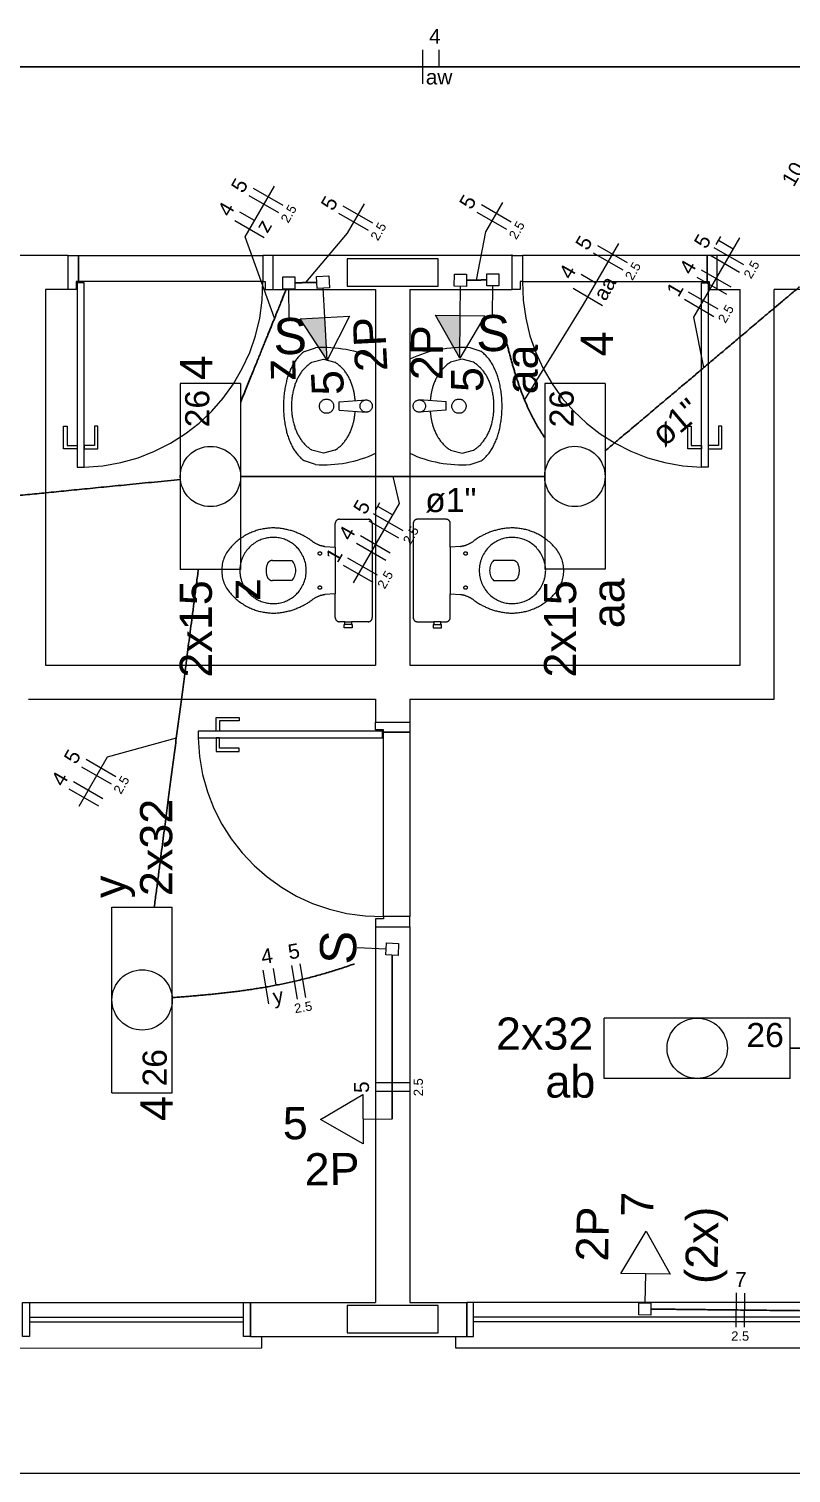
# Model space of a CAD drawing. Extents: x 210 to 779, y 61 to 241.
# Drawn here: x 473.08 to 476.42, y 132.53 to 138.87 of the extents above; entities that cross this region are included whole.
import ezdxf

# ---------------------------------------------------------------- set-up
doc = ezdxf.new("R2010")
doc.units = 0
doc.header["$LTSCALE"] = 2
doc.linetypes.add('DASHED', pattern=[19.05, 12.7, -6.35])
doc.linetypes.add('TRACEJADO_G', pattern=[0.375, 0.25, -0.125])
doc.layers.get('0').update_dxf_attribs({"linetype": 'CONTINUOUS'})
doc.layers.add('A-PISOS-CTEL', color=2, linetype='TRACEJADO_G')
for name, color, linetype, lineweight in [('EL-Condutos', 4, 'CONTINUOUS', 30), ('EL-Fios', 9, 'CONTINUOUS', 20), ('EL-Textos condutos', 7, 'CONTINUOUS', 20), ('EL-Textos fios', 7, 'CONTINUOUS', 20), ('EL-Textos pontos', 5, 'CONTINUOUS', 20), ('P-SIMBOL', 5, 'CONTINUOUS', 20)]:
    doc.layers.add(name, color=color, linetype=linetype, lineweight=lineweight)
doc.styles.add('Arial', font='arial.ttf')

# ---------------------------------------------------------------- blocks, each defined once
blk = doc.blocks.new('ADM')
at = {"layer": 'A-PISOS-CTEL', "color": 251, "linetype": 'DASHED', "ltscale": 150}
for p, q in [((4.65, -2.45), (3.9, -2.45)), ((4.75, -2.45), (4.65, -2.45)), ((4.75, -2.6), (4.75, -2.45)), ((4.75, -2.6), (4.75, -2.45)), ((4.795, -2.45), (4.795, -2.565)), ((6.7, -2.45), (5.65, -2.45)), ((5.65, -2.6), (5.65, -2.45)), ((5.65, -2.6), (5.65, -2.45)), ((6.7, -2.6), (6.7, -2.45)), ((6.7, -2.6), (6.7, -2.45)), ((7.555, -2.45), (7.555, -2.565)), ((7.6, -2.6), (7.6, -2.45)), ((7.6, -2.6), (7.6, -2.45)), ((8.37, -2.45), (7.6, -2.45)), ((4.65, -2.6), (4.65, -4.25)), ((4.75, -2.6), (4.65, -2.6)), ((5.65, -2.6), (6.1, -2.6)), ((6.1, -2.6), (6.1, -4.25)), ((6.1, -2.6), (6.1, -2.8151)), ((6.25, -2.6), (6.25, -4.25)), ((6.25, -2.6), (6.25, -2.8151)), ((6.25, -2.6), (6.7, -2.6)), ((7.6, -2.6), (7.7, -2.6)), ((7.7, -4.25), (7.7, -2.6)), ((7.85, -4.4), (7.85, -2.6)), ((8.37, -2.6), (7.85, -2.6)), ((7.85, -2.8151), (7.85, -2.6)), ((5.8202, -2.9196), (5.8708, -2.9054)), ((5.8708, -2.9054), (5.9214, -2.9196)), ((6.4792, -2.9054), (6.4286, -2.9196)), ((6.5298, -2.9196), (6.4792, -2.9054)), ((5.9401, -3.0938), (6.0583, -3.0848)), ((5.9401, -3.1298), (5.9401, -3.0938)), ((6.4099, -3.0938), (6.2917, -3.0848)), ((6.4099, -3.1298), (6.4099, -3.0938)), ((5.9401, -3.1298), (6.0583, -3.1388)), ((6.4099, -3.1298), (6.2917, -3.1388)), ((5.8708, -3.3194), (5.8202, -3.3051)), ((6.4792, -3.3194), (6.5298, -3.3051)), ((4.65, -4.25), (6.1, -4.25)), ((6.25, -4.25), (7.7, -4.25)), ((4.575, -4.4), (6.1, -4.4)), ((6.1, -4.4), (6.1, -4.5)), ((6.25, -4.4), (7.85, -4.4)), ((6.25, -4.4), (6.25, -4.5)), ((6.1, -4.5), (6.25, -4.5)), ((6.25, -4.545), (6.135, -4.545)), ((6.1, -5.4), (6.25, -5.4)), ((6.1, -5.4), (6.1, -7.05)), ((6.25, -5.4), (6.25, -7.05)), ((4.58, -7.05, -0.8482), (5.52, -7.05, -0.8482)), ((5.55, -7.05, -0.8482), (6.1, -7.05)), ((5.55, -7.2, -0.8482), (5.55, -7.05, -0.8482)), ((5.55, -7.05, -0.8482), (5.55, -7.2, -0.8482)), ((6.25, -7.05), (6.5, -7.05)), ((6.5, -7.05), (6.5, -7.2)), ((6.5, -7.2), (6.5, -7.05)), ((6.5, -7.05), (6.5, -7.2)), ((8.47, -7.05), (6.53, -7.05)), ((4.58, -7.1149, -0.8482), (5.52, -7.1149, -0.8482)), ((4.58, -7.1349, -0.8482), (5.52, -7.1349, -0.8482)), ((8.47, -7.115), (6.53, -7.1149)), ((8.47, -7.135), (6.53, -7.1349)), ((5.55, -7.2, -0.8482), (6.5025, -7.2)), ((0.3, -7.8), (17.25, -7.8))]:
    blk.add_line(p, q, dxfattribs=at)
for points in [[(4.785, -2.565), (4.785, -2.6), (4.75, -2.6), (4.75, -2.45), (4.795, -2.45), (4.795, -2.565)], [(4.795, -2.565), (4.795, -2.45), (5.605, -2.45), (5.605, -2.565)], [(5.615, -2.565), (5.615, -2.6), (5.65, -2.6), (5.65, -2.45), (5.605, -2.45), (5.605, -2.565)], [(5.975, -2.585), (6.375, -2.585), (6.375, -2.465), (5.975, -2.465)], [(6.735, -2.565), (6.735, -2.6), (6.7, -2.6), (6.7, -2.45), (6.745, -2.45), (6.745, -2.565)], [(7.555, -2.565), (7.555, -2.45), (6.745, -2.45), (6.745, -2.565)], [(7.565, -2.565), (7.565, -2.6), (7.6, -2.6), (7.6, -2.45), (7.555, -2.45), (7.555, -2.565)], [(4.79, -2.57), (4.79, -3.38), (4.82, -3.38), (4.82, -2.57)], [(7.56, -2.57), (7.56, -3.38), (7.53, -3.38), (7.53, -2.57)], [(4.745, -3.285), (4.79, -3.285), (4.79, -3.3), (4.73, -3.3), (4.73, -3.2), (4.745, -3.2)], [(4.865, -3.285), (4.82, -3.285), (4.82, -3.3), (4.88, -3.3), (4.88, -3.2), (4.865, -3.2)], [(7.485, -3.285), (7.53, -3.285), (7.53, -3.3), (7.47, -3.3), (7.47, -3.2), (7.485, -3.2)], [(7.605, -3.285), (7.56, -3.285), (7.56, -3.3), (7.62, -3.3), (7.62, -3.2), (7.605, -3.2)], [(5.415, -4.495), (5.415, -4.54), (5.4, -4.54), (5.4, -4.48), (5.5, -4.48), (5.5, -4.495)], [(6.135, -4.535), (6.1, -4.535), (6.1, -4.5), (6.25, -4.5), (6.25, -4.545), (6.135, -4.545)], [(6.13, -4.54), (5.32, -4.54), (5.32, -4.57), (6.13, -4.57)], [(6.135, -4.545), (6.25, -4.545), (6.25, -5.355), (6.135, -5.355)], [(5.415, -4.615), (5.415, -4.57), (5.4, -4.57), (5.4, -4.63), (5.5, -4.63), (5.5, -4.615)], [(6.135, -5.365), (6.1, -5.365), (6.1, -5.4), (6.25, -5.4), (6.25, -5.355), (6.135, -5.355)], [(5.975, -7.184), (6.375, -7.184), (6.375, -7.064), (5.975, -7.064)], [(6.53, -7.05), (6.5, -7.05), (6.5, -7.2), (6.53, -7.2)]]:
    blk.add_lwpolyline(points, close=True, dxfattribs=at)
for points in [[(5.8354, -3.3689), (5.7869, -3.3526, -0.105935), (5.7361, -3.2937, -0.069568), (5.7066, -3.2156, -0.055787), (5.695, -3.1124, -0.055787), (5.7066, -3.0091, -0.069568), (5.7361, -2.931, -0.105935), (5.7869, -2.8721), (5.8354, -2.8559)], [(6.5146, -3.3689), (6.5631, -3.3526, 0.105935), (6.6139, -3.2937, 0.069568), (6.6434, -3.2156, 0.055787), (6.655, -3.1124, 0.055787), (6.6434, -3.0091, 0.069568), (6.6139, -2.931, 0.105935), (6.5631, -2.8721), (6.5146, -2.8559)], [(6.0103, -3.1351, -0.04979), (5.9999, -3.1946, -0.08069), (5.9701, -3.2587, -0.107047), (5.9214, -3.3051), (5.8708, -3.3194)], [(6.3397, -3.1351, 0.04979), (6.3501, -3.1946, 0.08069), (6.3799, -3.2587, 0.107047), (6.4286, -3.3051), (6.4792, -3.3194)]]:
    blk.add_lwpolyline(points, format="xyb", dxfattribs=at)
for points in [[(5.424, -3.8343, -0.182004), (5.462, -3.7343, -0.098298), (5.537, -3.6753, -0.085166), (5.617, -3.6498, -0.08648), (5.697, -3.6518, -0.067868), (5.767, -3.6738, -0.06199), (5.824, -3.7078, 0.060779), (5.857, -3.7238, 0.023796), (5.877, -3.7283), (5.9225, -3.7315), (5.9225, -3.6273, -0.424217), (5.9415, -3.6093), (5.964, -3.6093), (5.994, -3.6093), (6.067, -3.6093, -0.418036), (6.085, -3.6273), (6.085, -3.8343), (6.085, -4.0413, -0.418036), (6.067, -4.0593), (5.994, -4.0593), (5.994, -4.0708), (5.997, -4.0708), (5.997, -4.0868), (5.979, -4.0868), (5.961, -4.0868), (5.961, -4.0708), (5.964, -4.0708), (5.964, -4.0593), (5.9415, -4.0593, -0.424217), (5.9225, -4.0413), (5.9225, -3.9371), (5.877, -3.9403, 0.023796), (5.857, -3.9448, 0.060779), (5.824, -3.9608, -0.06199), (5.767, -3.9948, -0.067868), (5.697, -4.0168, -0.08648), (5.617, -4.0188, -0.085166), (5.537, -3.9933, -0.098298), (5.462, -3.9343, -0.182004)], [(6.926, -3.8343, 0.182004), (6.888, -3.7343, 0.098298), (6.813, -3.6753, 0.085166), (6.733, -3.6498, 0.08648), (6.653, -3.6518, 0.067868), (6.583, -3.6738, 0.06199), (6.526, -3.7078, -0.060779), (6.493, -3.7238, -0.023796), (6.473, -3.7283), (6.4275, -3.7315), (6.4275, -3.6273, 0.424217), (6.4085, -3.6093), (6.386, -3.6093), (6.356, -3.6093), (6.283, -3.6093, 0.418036), (6.265, -3.6273), (6.265, -3.8343), (6.265, -4.0413, 0.418036), (6.283, -4.0593), (6.356, -4.0593), (6.356, -4.0708), (6.353, -4.0708), (6.353, -4.0868), (6.371, -4.0868), (6.389, -4.0868), (6.389, -4.0708), (6.386, -4.0708), (6.386, -4.0593), (6.4085, -4.0593, 0.424217), (6.4275, -4.0413), (6.4275, -3.9371), (6.473, -3.9403, -0.023796), (6.493, -3.9448, -0.060779), (6.526, -3.9608, 0.06199), (6.583, -3.9948, 0.067868), (6.653, -4.0168, 0.08648), (6.733, -4.0188, 0.085166), (6.813, -3.9933, 0.098298), (6.888, -3.9343, 0.182004)], [(5.625, -3.8043, -0.276984), (5.647, -3.7898), (5.732, -3.7898, -0.393258), (5.732, -3.8788), (5.647, -3.8788, -0.276984), (5.625, -3.8643, -0.2)], [(6.725, -3.8043, 0.276984), (6.703, -3.7898), (6.618, -3.7898, 0.393258), (6.618, -3.8788), (6.703, -3.8788, 0.276984), (6.725, -3.8643, 0.2)]]:
    blk.add_lwpolyline(points, format="xyb", close=True, dxfattribs=at)
for points in [[(5.9225, -3.7315), (5.9225, -3.8343), (5.9225, -3.9371)], [(6.4275, -3.7315), (6.4275, -3.8343), (6.4275, -3.9371)], [(5.964, -4.0593), (5.994, -4.0593)], [(6.386, -4.0593), (6.356, -4.0593)], [(5.994, -4.0708), (5.964, -4.0708)], [(6.356, -4.0708), (6.386, -4.0708)], [(6.45, -7.2), (6.45, -7.25), (8.55, -7.25), (8.55, -7.2)]]:
    blk.add_lwpolyline(points, dxfattribs=at)
at = {"layer": 'A-PISOS-CTEL', "color": 251, "linetype": 'DASHED', "ltscale": 150, "elevation": -0.8482}
for points in [[(4.55, -7.05), (4.58, -7.05), (4.58, -7.2), (4.55, -7.2)], [(5.52, -7.05), (5.55, -7.05), (5.55, -7.2), (5.52, -7.2)]]:
    blk.add_lwpolyline(points, close=True, dxfattribs=at)
blk.add_lwpolyline([(4.5, -7.2007), (4.5, -7.2507), (5.6, -7.25), (5.6, -7.2)], dxfattribs=at)
at = {"layer": 'A-PISOS-CTEL', "color": 251, "linetype": 'DASHED', "ltscale": 150}
for centre, radius in [((5.8843, -3.1124), 0.0313), ((6.0583, -3.1118), 0.027), ((6.2917, -3.1118), 0.027), ((6.4657, -3.1124), 0.0313), ((5.855, -3.7593), 0.0075), ((6.495, -3.7593), 0.0075), ((5.855, -3.9093), 0.0075), ((6.495, -3.9093), 0.0075)]:
    blk.add_circle(centre, radius, dxfattribs=at)
for centre, radius, start, end in [((4.8014, -2.5765, 0.02), 0.8037, 271.32675, 0.82159), ((7.5486, -2.5765, 0.02), 0.8037, 179.17841, 268.67325), ((5.8712, -3.3965), 0.5418, 65.02007, 93.78975), ((6.4788, -3.3965), 0.5418, 86.21025, 114.97993), ((5.954, -3.0897), 0.2204, 145.85748, 164.31036), ((5.903, -3.0551), 0.1588, 121.41717, 145.85748), ((5.8386, -3.0551), 0.1588, 34.14252, 58.58283), ((5.7876, -3.0897), 0.2204, 15.68964, 34.14252), ((6.5624, -3.0897), 0.2204, 145.85748, 164.31036), ((6.5114, -3.0551), 0.1588, 121.41717, 145.85748), ((6.447, -3.0551), 0.1588, 34.14252, 58.58283), ((6.396, -3.0897), 0.2204, 15.68964, 34.14252), ((6.0346, -3.1124), 0.3042, 164.31036, 180), ((5.707, -3.1124), 0.3042, 4.5147, 15.68964), ((6.643, -3.1124), 0.3042, 164.31036, 175.4853), ((6.3154, -3.1124), 0.3042, 0, 15.68964), ((6.0346, -3.1124), 0.3042, 180, 195.68964), ((6.3154, -3.1124), 0.3042, 344.31036, 0), ((5.954, -3.135), 0.2204, 195.68964, 214.14252), ((6.396, -3.135), 0.2204, 325.85748, 344.31036), ((5.903, -3.1696), 0.1588, 214.14252, 238.58283), ((6.447, -3.1696), 0.1588, 301.41717, 325.85748), ((5.8712, -2.8282), 0.5418, 266.21025, 294.97993), ((6.4788, -2.8282), 0.5418, 245.02007, 273.78975), ((5.6527, -3.8375), 0.1499, 115.98563, 154.82707), ((5.6508, -3.8442), 0.1551, 80.27882, 114.28452), ((5.6521, -3.8311), 0.1421, 42.98568, 79.89508), ((5.6467, -3.8352), 0.1488, 0.3748, 42.73324), ((6.7033, -3.8352), 0.1488, 137.26676, 179.6252), ((6.6979, -3.8311), 0.1421, 100.10492, 137.01432), ((6.6992, -3.8442), 0.1551, 65.71548, 99.72118), ((6.6973, -3.8375), 0.1499, 25.17293, 64.01437), ((5.6539, -3.8361), 0.1504, 155.53241, 179.30972), ((6.6961, -3.8361), 0.1504, 0.69028, 24.46759), ((5.6539, -3.8325), 0.1504, 180.69028, 204.46759), ((5.6467, -3.8333), 0.1488, 317.26676, 359.6252), ((6.7033, -3.8333), 0.1488, 180.3748, 222.73324), ((6.6961, -3.8325), 0.1504, 335.53241, 359.30972), ((5.6527, -3.831), 0.1499, 205.17293, 244.01437), ((6.6973, -3.831), 0.1499, 295.98563, 334.82707), ((5.6508, -3.8244), 0.1551, 245.71548, 279.72118), ((5.6521, -3.8374), 0.1421, 280.10492, 317.01432), ((6.6979, -3.8374), 0.1421, 222.98568, 259.89508), ((6.6992, -3.8244), 0.1551, 260.27882, 294.28452), ((6.1235, -4.5514, 0.02), 0.8037, 181.32675, 270.82159)]:
    blk.add_arc(centre, radius, start, end, dxfattribs=at)

msp = doc.modelspace()

# ---------------------------------------------------------------- hatches: boundary and pattern name
at = {"layer": 'P-SIMBOL', "linetype": 'Continuous'}
for points in [[(474.3745, 137.6046), (474.3843, 137.4173), (474.2664, 137.5989)], [(474.9683, 137.6131), (474.9666, 137.4256), (474.8601, 137.614)]]:
    msp.add_hatch(color=256, dxfattribs=at).paths.add_polyline_path(points)

# ---------------------------------------------------------------- linework, layer by layer
at = {"color": 8}
msp.add_line((475.1974, 137.7306), (475.1974, 137.8807), dxfattribs=at)
at = {"layer": 'EL-Condutos', "linetype": 'Continuous'}
for points in [[(472.6054, 138.7056), (472.8056, 138.7056), (472.9943, 138.7056), (473.1726, 138.7056), (473.3412, 138.7056), (473.5009, 138.7056), (473.6525, 138.7056), (473.7968, 138.7056), (473.9347, 138.7056), (474.0669, 138.7056), (474.1943, 138.7056), (474.3176, 138.7055), (474.4377, 138.7055), (474.5553, 138.7055), (474.6714, 138.7055), (474.7866, 138.7055), (474.9018, 138.7055), (475.0179, 138.7055), (475.1355, 138.7055), (475.2556, 138.7055), (475.3789, 138.7055), (475.5063, 138.7055), (475.6385, 138.7055), (475.7763, 138.7055), (475.9207, 138.7055), (476.0723, 138.7055), (476.232, 138.7056), (476.4006, 138.7056), (476.5788, 138.7056), (476.7676, 138.7056), (476.9677, 138.7056)], [(475.0857, 137.7692), (475.0819, 137.7692), (475.0783, 137.7691), (475.0749, 137.7691), (475.0716, 137.769), (475.0684, 137.769), (475.0653, 137.7689), (475.0623, 137.7689), (475.0595, 137.7688), (475.0567, 137.7688), (475.0539, 137.7688), (475.0513, 137.7687), (475.0487, 137.7687), (475.0461, 137.7687), (475.0435, 137.7686), (475.041, 137.7686), (475.0384, 137.7685), (475.0358, 137.7685), (475.0333, 137.7685), (475.0306, 137.7684), (475.028, 137.7684), (475.0252, 137.7684), (475.0225, 137.7683), (475.0196, 137.7683), (475.0166, 137.7682), (475.0135, 137.7682), (475.0104, 137.7681), (475.007, 137.7681), (475.0036, 137.768), (475, 137.768), (474.9962, 137.7679)], [(474.0052, 137.2337), (474.0182, 137.2658), (474.0307, 137.2967), (474.0426, 137.3261), (474.054, 137.3543), (474.0649, 137.3813), (474.0753, 137.407), (474.0852, 137.4315), (474.0946, 137.4548), (474.1036, 137.477), (474.1121, 137.4981), (474.1202, 137.518), (474.1279, 137.537), (474.1351, 137.5548), (474.1419, 137.5717), (474.1484, 137.5876), (474.1544, 137.6026), (474.1601, 137.6167), (474.1655, 137.6298), (474.1704, 137.6422), (474.1751, 137.6536), (474.1794, 137.6643), (474.1834, 137.6742), (474.1871, 137.6834), (474.1906, 137.6919), (474.1937, 137.6996), (474.1966, 137.7068), (474.1992, 137.7132), (474.2016, 137.7191), (474.2037, 137.7245), (474.2057, 137.7293)], [(474.243, 137.7565), (474.2471, 137.7566), (474.2511, 137.7566), (474.2548, 137.7567), (474.2584, 137.7568), (474.2619, 137.7569), (474.2652, 137.7569), (474.2684, 137.757), (474.2715, 137.757), (474.2745, 137.7571), (474.2775, 137.7572), (474.2804, 137.7572), (474.2832, 137.7573), (474.286, 137.7573), (474.2887, 137.7574), (474.2915, 137.7574), (474.2942, 137.7575), (474.297, 137.7575), (474.2997, 137.7576), (474.3026, 137.7577), (474.3054, 137.7577), (474.3084, 137.7578), (474.3114, 137.7578), (474.3145, 137.7579), (474.3177, 137.758), (474.321, 137.758), (474.3245, 137.7581), (474.3281, 137.7582), (474.3318, 137.7582), (474.3358, 137.7583), (474.3399, 137.7584)], [(476.4593, 137.7395), (476.4207, 137.7069), (476.3841, 137.676), (476.3495, 137.6467), (476.3165, 137.6189), (476.2852, 137.5924), (476.2554, 137.5672), (476.2268, 137.5431), (476.1995, 137.52), (476.1732, 137.4977), (476.1477, 137.4762), (476.123, 137.4554), (476.099, 137.435), (476.0753, 137.4151), (476.052, 137.3954), (476.0289, 137.3758), (476.0057, 137.3563), (475.9825, 137.3366), (475.959, 137.3168), (475.9351, 137.2966), (475.9106, 137.2759), (475.8855, 137.2547), (475.8595, 137.2327), (475.8325, 137.2099), (475.8044, 137.1862), (475.7751, 137.1614), (475.7443, 137.1354), (475.712, 137.1081), (475.6779, 137.0793), (475.6421, 137.049), (475.6042, 137.017)], [(475.3397, 137.0765), (475.3329, 137.0867), (475.3263, 137.097), (475.3198, 137.1073), (475.3134, 137.1177), (475.3071, 137.1283), (475.301, 137.139), (475.295, 137.1499), (475.2891, 137.1609), (475.2833, 137.1722), (475.2775, 137.1836), (475.2719, 137.1953), (475.2664, 137.2073), (475.2609, 137.2195), (475.2555, 137.232), (475.2502, 137.2449), (475.2449, 137.2581), (475.2397, 137.2716), (475.2345, 137.2855), (475.2294, 137.2998), (475.2243, 137.3146), (475.2192, 137.3298), (475.2142, 137.3454), (475.2092, 137.3615), (475.2042, 137.3781), (475.1992, 137.3952), (475.1942, 137.4129), (475.1892, 137.4311), (475.1841, 137.4499), (475.1791, 137.4692), (475.174, 137.4892)], [(471.3789, 136.6582), (471.4784, 136.668), (471.5725, 136.6774), (471.6617, 136.6862), (471.7464, 136.6946), (471.827, 136.7026), (471.904, 136.7103), (471.9777, 136.7176), (472.0486, 136.7246), (472.1172, 136.7314), (472.1837, 136.738), (472.2487, 136.7444), (472.3125, 136.7508), (472.3756, 136.757), (472.4383, 136.7633), (472.5012, 136.7695), (472.5646, 136.7758), (472.629, 136.7822), (472.6947, 136.7887), (472.7622, 136.7954), (472.8318, 136.8023), (472.9041, 136.8095), (472.9794, 136.8169), (473.0582, 136.8247), (473.1408, 136.8329), (473.2278, 136.8416), (473.3194, 136.8507), (473.4161, 136.8603), (473.5184, 136.8704), (473.6266, 136.8811), (473.7412, 136.8925)], [(474.0057, 136.9055), (474.0667, 136.9055), (474.1242, 136.9055), (474.1786, 136.9055), (474.2301, 136.9055), (474.2788, 136.9055), (474.3251, 136.9055), (474.3692, 136.9055), (474.4114, 136.9055), (474.4518, 136.9055), (474.4908, 136.9056), (474.5286, 136.9056), (474.5654, 136.9056), (474.6015, 136.9056), (474.637, 136.9056), (474.6724, 136.9056), (474.7077, 136.9056), (474.7433, 136.9056), (474.7793, 136.9056), (474.8161, 136.9056), (474.8539, 136.9056), (474.8929, 136.9056), (474.9333, 136.9056), (474.9755, 136.9056), (475.0196, 136.9056), (475.0659, 136.9056), (475.1147, 136.9056), (475.1661, 136.9056), (475.2205, 136.9056), (475.278, 136.9056), (475.339, 136.9056)], [(473.8193, 136.4985), (473.8111, 136.4355), (473.8032, 136.3753), (473.7957, 136.3176), (473.7885, 136.2624), (473.7816, 136.2093), (473.7749, 136.1583), (473.7685, 136.109), (473.7623, 136.0614), (473.7563, 136.0151), (473.7504, 135.97), (473.7446, 135.926), (473.739, 135.8827), (473.7334, 135.8401), (473.7279, 135.7978), (473.7224, 135.7557), (473.7169, 135.7137), (473.7114, 135.6714), (473.7059, 135.6287), (473.7002, 135.5855), (473.6945, 135.5414), (473.6886, 135.4963), (473.6825, 135.4501), (473.6763, 135.4024), (473.6699, 135.3532), (473.6632, 135.3021), (473.6563, 135.2491), (473.6491, 135.1938), (473.6416, 135.1362), (473.6337, 135.0759), (473.6255, 135.0129)], [(474.6706, 134.8027), (474.6706, 134.7351), (474.6706, 134.6719), (474.6705, 134.6129), (474.6705, 134.5579), (474.6705, 134.5069), (474.6705, 134.4597), (474.6705, 134.4162), (474.6705, 134.3761), (474.6705, 134.3394), (474.6705, 134.3059), (474.6705, 134.2754), (474.6705, 134.2478), (474.6705, 134.2231), (474.6705, 134.2009), (474.6705, 134.1812), (474.6705, 134.1638), (474.6705, 134.1486), (474.6705, 134.1355), (474.6705, 134.1242), (474.6705, 134.1147), (474.6705, 134.1068), (474.6705, 134.1004), (474.6705, 134.0952), (474.6705, 134.0912), (474.6705, 134.0882), (474.6705, 134.0861), (474.6705, 134.0847), (474.6705, 134.0839), (474.6705, 134.0835), (474.6705, 134.0834)], [(473.7046, 134.6158), (473.7309, 134.6178), (473.7571, 134.6199), (473.7831, 134.622), (473.809, 134.6242), (473.8349, 134.6265), (473.8606, 134.6289), (473.8864, 134.6315), (473.912, 134.6341), (473.9377, 134.637), (473.9634, 134.64), (473.9891, 134.6432), (474.0148, 134.6466), (474.0406, 134.6503), (474.0664, 134.6542), (474.0924, 134.6584), (474.1184, 134.6628), (474.1446, 134.6676), (474.171, 134.6726), (474.1975, 134.678), (474.2242, 134.6838), (474.251, 134.6899), (474.2781, 134.6964), (474.3055, 134.7033), (474.3331, 134.7107), (474.361, 134.7184), (474.3891, 134.7267), (474.4176, 134.7353), (474.4464, 134.7445), (474.4755, 134.7542), (474.5051, 134.7644)], [(478.1264, 134.3935), (478.0529, 134.3935), (477.9829, 134.3935), (477.916, 134.3935), (477.852, 134.3935), (477.7907, 134.3935), (477.7318, 134.3935), (477.6752, 134.3935), (477.6205, 134.3935), (477.5675, 134.3935), (477.516, 134.3935), (477.4656, 134.3935), (477.4163, 134.3935), (477.3677, 134.3935), (477.3196, 134.3935), (477.2717, 134.3935), (477.2239, 134.3935), (477.1758, 134.3935), (477.1272, 134.3935), (477.0778, 134.3935), (477.0275, 134.3935), (476.976, 134.3935), (476.923, 134.3935), (476.8683, 134.3935), (476.8117, 134.3935), (476.7528, 134.3935), (476.6915, 134.3935), (476.6276, 134.3935), (476.5606, 134.3935), (476.4906, 134.3935), (476.4171, 134.3935)], [(477.2647, 133.2317), (477.1579, 133.2328), (477.0564, 133.2339), (476.96, 133.235), (476.8686, 133.236), (476.782, 133.2369), (476.7001, 133.2378), (476.6228, 133.2387), (476.55, 133.2394), (476.4815, 133.2402), (476.4171, 133.2409), (476.3568, 133.2415), (476.3005, 133.2422), (476.2479, 133.2427), (476.199, 133.2433), (476.1536, 133.2437), (476.1116, 133.2442), (476.0728, 133.2446), (476.0372, 133.245), (476.0046, 133.2454), (475.9749, 133.2457), (475.9478, 133.246), (475.9234, 133.2462), (475.9015, 133.2465), (475.8819, 133.2467), (475.8646, 133.2469), (475.8493, 133.2471), (475.8359, 133.2472), (475.8244, 133.2473), (475.8145, 133.2474), (475.8062, 133.2475)]]:
    msp.add_spline(points, degree=3, dxfattribs=at)
at = {"layer": 'EL-Fios'}
for p, q in [((474.8054, 138.6306), (474.8054, 138.7806)), ((474.8763, 138.7056), (474.8763, 138.7806)), ((474.191, 138.0961), (474.0611, 138.1711)), ((474.1723, 138.0636), (474.0424, 138.1386)), ((474.5852, 138.0181), (474.4553, 138.0931)), ((475.1926, 138.0235), (475.0627, 138.0985)), ((474.1087, 137.9534), (473.9787, 138.0284)), ((474.0661, 138.0297), (474.0012, 138.0672)), ((474.5665, 137.9857), (474.4366, 138.0607)), ((475.1739, 137.991), (475.044, 138.066)), ((476.0931, 137.925), (476.1131, 137.9596)), ((475.6841, 137.8114), (475.5542, 137.8864)), ((475.7029, 137.8439), (475.573, 137.9189)), ((476.2142, 137.8348), (476.0843, 137.9098)), ((476.168, 137.9048), (476.1031, 137.9423)), ((476.1955, 137.8024), (476.0656, 137.8774)), ((475.5649, 137.7549), (475.5, 137.7924)), ((476.1392, 137.7049), (476.0093, 137.7799)), ((476.158, 137.7374), (476.0281, 137.8124)), ((475.5944, 137.656), (475.4645, 137.731)), ((476.1017, 137.64), (475.9718, 137.715)), ((476.083, 137.6075), (475.9531, 137.6825)), ((474.5967, 136.7568), (474.6167, 136.7914)), ((474.6717, 136.7366), (474.6067, 136.7741)), ((474.6991, 136.6342), (474.5692, 136.7092)), ((474.7179, 136.6666), (474.588, 136.7416)), ((474.6616, 136.5692), (474.5317, 136.6442)), ((474.6429, 136.5367), (474.513, 136.6117)), ((474.5866, 136.4393), (474.4567, 136.5143)), ((474.6054, 136.4718), (474.4755, 136.5468)), ((473.4377, 135.5541), (473.3078, 135.6291)), ((473.4565, 135.5866), (473.3266, 135.6616)), ((473.4002, 135.4892), (473.2703, 135.5642)), ((473.3815, 135.4567), (473.2516, 135.5317)), ((474.1291, 134.5885), (474.1042, 134.7364)), ((474.161, 134.6699), (474.1485, 134.7439)), ((474.2546, 134.6096), (474.2297, 134.7575)), ((474.2916, 134.6159), (474.2667, 134.7638)), ((474.7455, 134.2409), (474.5955, 134.2409)), ((474.7455, 134.2034), (474.5955, 134.2034)), ((476.18, 133.1685), (476.1816, 133.3184)), ((476.2175, 133.168), (476.2191, 133.318))]:
    msp.add_line(p, q, dxfattribs=at)
at = {"layer": 'EL-Textos fios'}
for p, q in [((474.0247, 137.9581), (474.1538, 138.1817)), ((474.4737, 137.9751), (474.548, 138.1037)), ((475.0812, 137.9804), (475.1555, 138.1091)), ((474.1539, 137.6012), (474.0247, 137.9581)), ((474.2915, 137.7574), (474.4737, 137.9751)), ((475.041, 137.7686), (475.0812, 137.9804)), ((475.9954, 137.6058), (476.1968, 137.9546)), ((475.5107, 137.661), (475.6657, 137.9295)), ((475.2519, 137.2407), (475.5107, 137.661)), ((476.0385, 137.384), (475.9954, 137.6058)), ((474.6724, 136.9056), (474.7004, 136.7864)), ((474.7004, 136.7864), (474.4991, 136.4376)), ((473.7224, 135.7557), (473.4193, 135.6722)), ((473.4193, 135.6722), (473.2939, 135.455))]:
    msp.add_line(p, q, dxfattribs=at)
at = {"layer": 'P-SIMBOL'}
for p, q in [((474.1896, 137.7821), (474.2426, 137.7829)), ((474.1903, 137.7291), (474.1896, 137.7821)), ((474.2426, 137.7829), (474.2434, 137.7298)), ((474.3386, 137.784), (474.3915, 137.7868)), ((474.3413, 137.731), (474.3386, 137.784)), ((474.3915, 137.7868), (474.3943, 137.7338)), ((474.943, 137.7413), (474.9435, 137.7943)), ((474.9435, 137.7943), (474.9965, 137.7938)), ((474.9965, 137.7938), (474.996, 137.7408)), ((475.0855, 137.7432), (475.0858, 137.7962)), ((475.0858, 137.7962), (475.1389, 137.796)), ((475.1389, 137.796), (475.1385, 137.7429)), ((474.2434, 137.7298), (474.1903, 137.7291)), ((474.2186, 137.601), (474.2169, 137.7294)), ((474.3943, 137.7338), (474.3413, 137.731)), ((474.3745, 137.6046), (474.3678, 137.7324)), ((474.996, 137.7408), (474.943, 137.7413)), ((474.9683, 137.6131), (474.9695, 137.741)), ((475.1385, 137.7429), (475.0855, 137.7432)), ((475.1113, 137.6146), (475.112, 137.7431)), ((474.2664, 137.5989), (474.4826, 137.6103)), ((474.3843, 137.4173), (474.2664, 137.5989)), ((474.3843, 137.4173), (474.3745, 137.6046)), ((474.4826, 137.6103), (474.3843, 137.4173)), ((474.9666, 137.4256), (474.8601, 137.614)), ((474.8601, 137.614), (475.0766, 137.6121)), ((474.9666, 137.4256), (474.9683, 137.6131)), ((475.0766, 137.6121), (474.9666, 137.4256)), ((474.0049, 137.3135), (473.7399, 137.3135)), ((473.7399, 137.3135), (473.7399, 136.4975)), ((474.0049, 137.3135), (474.0049, 136.4975)), ((475.6048, 137.3136), (475.3398, 137.3136)), ((475.3398, 137.3136), (475.3398, 136.4976)), ((475.6048, 137.3136), (475.6048, 136.4976)), ((474.0049, 136.4975), (473.7399, 136.4975)), ((475.6048, 136.4976), (475.3398, 136.4976)), ((473.4399, 134.1979), (473.4399, 135.0139)), ((473.4399, 135.0139), (473.7049, 135.0139)), ((473.7049, 134.1979), (473.7049, 135.0139)), ((474.6429, 134.8036), (474.6453, 134.8566)), ((474.6453, 134.8566), (474.6983, 134.8542)), ((474.6983, 134.8542), (474.6959, 134.8012)), ((474.5158, 134.8359), (474.6441, 134.8301)), ((474.6959, 134.8012), (474.6429, 134.8036)), ((475.6015, 134.261), (475.6015, 134.526)), ((476.4175, 134.526), (475.6015, 134.526)), ((476.4175, 134.261), (476.4175, 134.526)), ((476.4175, 134.261), (475.6015, 134.261)), ((473.4399, 134.1979), (473.7049, 134.1979)), ((474.355, 134.0805), (474.5415, 134.1905)), ((474.5415, 134.1905), (474.5435, 133.974)), ((474.5435, 133.974), (474.355, 134.0805)), ((474.5425, 134.0822), (474.6705, 134.0834)), ((475.674, 133.4042), (475.7855, 133.5898)), ((475.7855, 133.5898), (475.8905, 133.4004)), ((475.8905, 133.4004), (475.674, 133.4042)), ((475.7823, 133.4023), (475.78, 133.2743)), ((475.7526, 133.2218), (475.7535, 133.2748)), ((475.7535, 133.2748), (475.8066, 133.2739)), ((475.8066, 133.2739), (475.8056, 133.2209)), ((475.8056, 133.2209), (475.7526, 133.2218))]:
    msp.add_line(p, q, dxfattribs=at)
for centre in [(473.8724, 136.9055), (475.4723, 136.9056), (473.5724, 134.6059), (476.0095, 134.3935)]:
    msp.add_circle(centre, 0.1325, dxfattribs=at)

# ---------------------------------------------------------------- block references
msp.add_blockref('ADM', (468.4977, 140.3267))

# ---------------------------------------------------------------- texts
at = {"layer": 'EL-Textos condutos', "char_height": 0.1059, "width": 0.38124, "attachment_point": 8, "line_spacing_factor": 0.798, "style": 'Arial'}
for insert, rotation in [((475.9511, 137.1019), 40.19285), ((474.9277, 136.7464), 359.99986)]:
    msp.add_mtext('ø1"', dxfattribs=dict(at, insert=insert, rotation=rotation))
at = {"layer": 'EL-Textos fios', "attachment_point": 8, "line_spacing_factor": 0.798, "style": 'Arial'}
for s, insert, char_height, width, rotation in [('4', (474.8577, 138.8068), 0.0653, 0.078366, 0.0007), ('aw', (474.8762, 138.627), 0.06531, 0.156732, 0.0007), ('10', (476.4595, 138.2178), 0.06531, 0.156732, 60), ('5', (474.0289, 138.1679), 0.0653, 0.078366, 60), ('5', (475.0308, 138.0953), 0.0653, 0.078366, 60), ('4', (473.9689, 138.064), 0.0653, 0.078366, 60), ('2.5', (474.2339, 138.0496), 0.04059, 0.146142, 60), ('5', (474.4232, 138.0898), 0.0653, 0.078366, 60), ('z', (474.1339, 137.9907), 0.0653, 0.078366, 60), ('2.5', (474.6277, 137.9718), 0.04059, 0.146142, 60), ('2.5', (475.2353, 137.9772), 0.04059, 0.146142, 60), ('5', (475.5409, 137.9157), 0.0653, 0.078366, 60), ('5', (476.0617, 137.9227), 0.0653, 0.078366, 60), ('4', (475.4679, 137.7892), 0.0653, 0.078366, 60), ('2.5', (475.7454, 137.7976), 0.04059, 0.146142, 60), ('4', (475.9962, 137.8093), 0.0653, 0.078366, 60), ('2.5', (476.2662, 137.8046), 0.04059, 0.146142, 60), ('aa', (475.6328, 137.7159), 0.06531, 0.156732, 60), ('1', (475.9399, 137.7118), 0.0653, 0.078366, 60), ('2.5', (476.1537, 137.6098), 0.04059, 0.146142, 60), ('5', (474.5653, 136.755), 0.0653, 0.078366, 60), ('4', (474.4996, 136.6411), 0.0653, 0.078366, 60), ('2.5', (474.7703, 136.6366), 0.04059, 0.146142, 60), ('1', (474.4433, 136.5436), 0.0653, 0.078366, 60), ('2.5', (474.6578, 136.4418), 0.04059, 0.146142, 60), ('5', (473.2948, 135.6583), 0.0653, 0.078366, 60), ('4', (473.2385, 135.5609), 0.0653, 0.078366, 60), ('2.5', (473.4993, 135.5402), 0.04059, 0.146142, 60), ('5', (474.2439, 134.7866), 0.0653, 0.078366, 9.55764), ('4', (474.1255, 134.7666), 0.0653, 0.078366, 9.55764), ('y', (474.1776, 134.5713), 0.0653, 0.078366, 9.55764), ('2.5', (474.2832, 134.5534), 0.04059, 0.146142, 9.55764), ('5', (474.5694, 134.2223), 0.0653, 0.078366, 89.99434), ('2.5', (474.8056, 134.2223), 0.04059, 0.146142, 89.99434), ('7', (476.2007, 133.3446), 0.0653, 0.078366, 359.37618), ('2.5', (476.1981, 133.1081), 0.04059, 0.146142, 359.37618)]:
    msp.add_mtext(s, dxfattribs=dict(at, insert=insert, char_height=char_height, width=width, rotation=rotation))
at = {"layer": 'EL-Textos pontos', "char_height": 0.1412, "line_spacing_factor": 0.798, "style": 'Arial'}
for s, insert, width, attachment_point, rotation in [('2P', (474.6434, 137.4901), 0.33888, 8, 93.0081), ('2P', (474.8929, 137.4486), 0.33888, 8, 89.47295), ('4', (475.6391, 137.5434), 0.16944, 9, 90.00007), ('aa', (475.3111, 137.3756), 0.33888, 8, 89.6563), ('4', (473.8799, 137.4384), 0.16944, 9, 90.00007), ('z', (474.2458, 137.3755), 0.16944, 8, 90.79075), ('5', (474.4584, 137.3208), 0.16944, 8, 93.0081), ('5', (475.072, 137.3309), 0.16944, 8, 89.47295), ('2x15', (473.8806, 136.4496), 0.67776, 9, 90.00007), ('z', (474.0913, 136.4585), 0.16944, 9, 90.00007), ('2x15', (475.48, 136.4499), 0.67776, 9, 90.00007), ('aa', (475.6916, 136.4583), 0.33888, 9, 90.00007), ('2x32', (473.7064, 135.0618), 0.67776, 7, 90.00007), ('y', (473.5414, 135.0534), 0.16944, 7, 90.00007), ('2x32', (475.5536, 134.3852), 0.67776, 9, 359.99986), ('ab', (475.5624, 134.1745), 0.33888, 9, 359.99986), ('4', (473.7062, 134.0735), 0.16944, 7, 90.00007), ('5', (474.2454, 133.9916), 0.16944, 8, 0.52125), ('2P', (474.4069, 133.7918), 0.33888, 8, 0.52125), ('7', (475.8169, 133.7061), 0.16944, 8, 89.01458), ('2P', (475.6204, 133.5759), 0.33888, 8, 89.01458)]:
    msp.add_mtext(s, dxfattribs=dict(at, insert=insert, width=width, attachment_point=attachment_point, rotation=rotation))
at = {"layer": 'P-SIMBOL', "line_spacing_factor": 0.798, "style": 'Arial'}
for s, insert, char_height, width, attachment_point, rotation in [('S', (474.2976, 137.4419), 0.1588, 0.19062, 9, 0.79054), ('S', (475.1871, 137.4537), 0.1588, 0.19062, 9, 359.65609), ('26', (473.8687, 137.2859), 0.1059, 0.25416, 9, 90.00007), ('26', (475.4686, 137.286), 0.1059, 0.25416, 9, 90.00007), ('S', (474.5111, 134.759), 0.1588, 0.19062, 7, 87.42176), ('26', (476.3899, 134.397), 0.1059, 0.25416, 9, 359.99986), ('26', (473.6819, 134.2253), 0.1059, 0.25416, 7, 90.00007), ('(2x)', (476.1404, 133.356), 0.1412, 0.67776, 7, 89.01458)]:
    msp.add_mtext(s, dxfattribs=dict(at, insert=insert, char_height=char_height, width=width, attachment_point=attachment_point, rotation=rotation))

doc.saveas('drawing.dxf')
